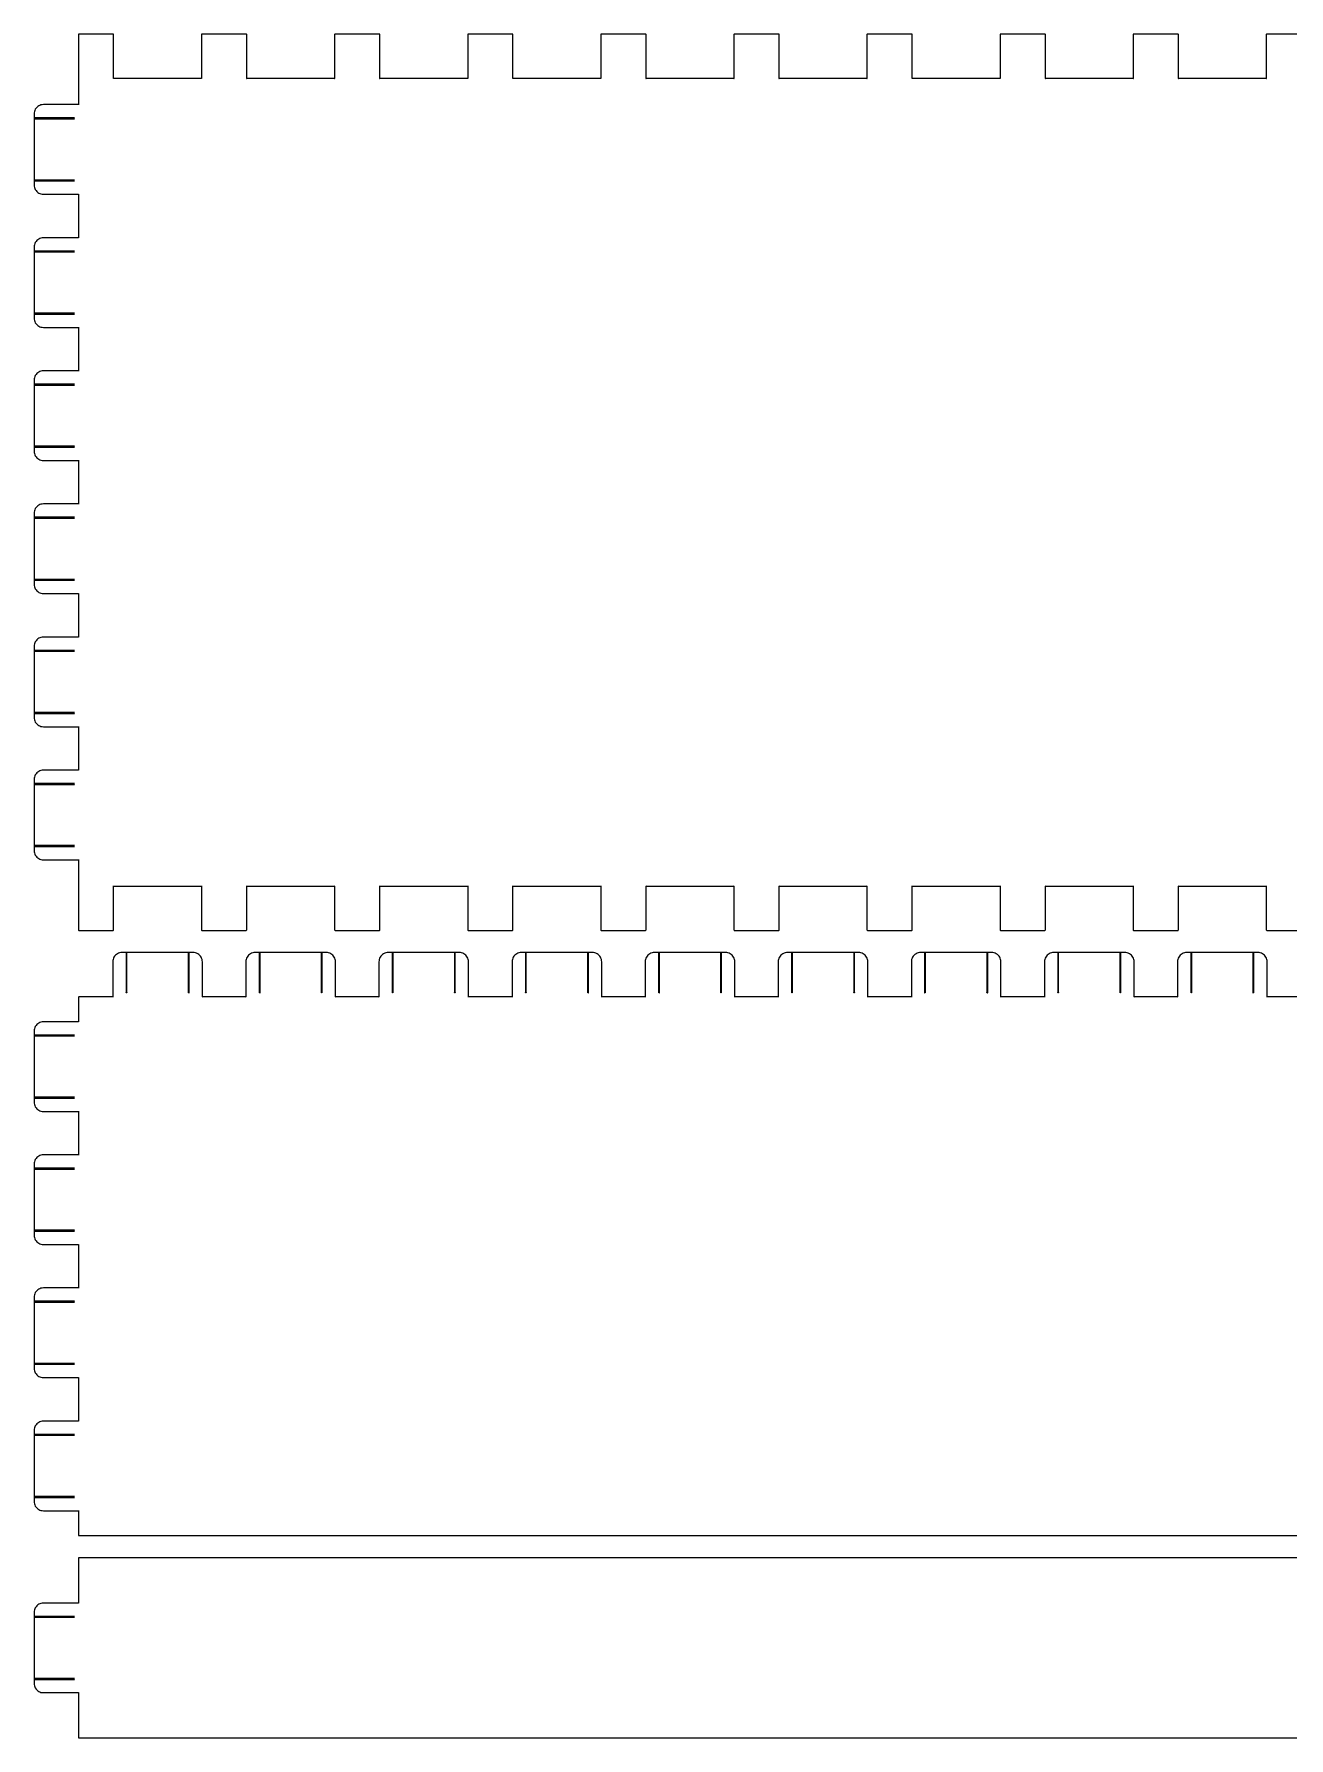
# Model space of a CAD drawing. Extents: x -4034 to 1909, y -3277 to 6509.
# Drawn here: x 10.3 to 290.3, y 1016.4 to 1396.6 of the extents above; entities that cross this region are included whole.
import ezdxf

# ---------------------------------------------------------------- set-up
doc = ezdxf.new("R2010")
doc.units = 0
doc.layers.add('Layer_1', color=7, linetype='CONTINUOUS')

msp = doc.modelspace()

# ---------------------------------------------------------------- linework, layer by layer
at = {"layer": 'Layer_1', "color": 7}
for points in [[(20.2, 1396.468193), (20.2, 1386.567995), (20.2, 1380.81788), (12.38, 1380.81788)], [(27.95, 1396.568195), (20.3, 1396.568195)], [(47.65, 1396.468193), (47.65, 1386.667997), (28.05, 1386.667997), (28.05, 1396.468193)], [(57.65, 1396.568195), (47.75, 1396.568195)], [(77.35, 1396.468193), (77.35, 1386.667997), (57.75, 1386.667997), (57.75, 1396.468193)], [(87.35, 1396.568195), (77.45, 1396.568195)], [(107.05, 1396.468193), (107.05, 1386.667997), (87.45, 1386.667997), (87.45, 1396.468193)], [(117.05, 1396.568195), (107.15, 1396.568195)], [(136.75, 1396.468193), (136.75, 1386.667997), (117.15, 1386.667997), (117.15, 1396.468193)], [(146.75, 1396.568195), (136.85, 1396.568195)], [(166.45, 1396.468193), (166.45, 1386.667997), (146.85, 1386.667997), (146.85, 1396.468193)], [(176.45, 1396.568195), (166.55, 1396.568195)], [(196.15, 1396.468193), (196.15, 1386.667997), (176.55, 1386.667997), (176.55, 1396.468193)], [(206.15, 1396.568195), (196.25, 1396.568195)], [(225.85, 1396.468193), (225.85, 1386.667997), (206.25, 1386.667997), (206.25, 1396.468193)], [(235.85, 1396.568195), (225.95, 1396.568195)], [(255.55, 1396.468193), (255.55, 1386.667997), (235.95, 1386.667997), (235.95, 1396.468193)], [(265.55, 1396.568195), (255.65, 1396.568195)], [(285.25, 1396.468193), (285.25, 1386.667997), (265.65, 1386.667997), (265.65, 1396.468193)], [(295.25, 1396.568195), (285.35, 1396.568195)], [(10.3, 1378.737838), (10.3, 1377.747819)], [(10.3, 1377.747819), (10.3, 1363.887541)], [(19.223, 1377.697818), (19.21, 1377.747819), (19.223, 1377.79782), (19.26, 1377.83382), (19.31, 1377.847821), (10.4, 1377.847821)], [(10.4, 1377.647817), (19.31, 1377.647817), (19.26, 1377.660817)], [(10.3, 1363.887541), (10.3, 1362.897522)], [(19.223, 1363.83754), (19.21, 1363.887541), (19.223, 1363.937542), (19.26, 1363.973543), (19.31, 1363.987543), (10.4, 1363.987543)], [(10.4, 1363.787539), (19.31, 1363.787539), (19.26, 1363.80054)], [(12.38, 1360.81748), (20.2, 1360.81748), (20.2, 1351.117286), (12.38, 1351.117286)], [(10.3, 1349.037244), (10.3, 1348.047225)], [(10.3, 1348.047225), (10.3, 1334.186947)], [(10.4, 1347.947223), (19.31, 1347.947223), (19.26, 1347.960223), (19.223, 1347.997224), (19.21, 1348.047225), (19.223, 1348.097226), (19.26, 1348.133226), (19.31, 1348.147227), (10.4, 1348.147227)], [(10.3, 1334.186947), (10.3, 1333.196928)], [(10.4, 1334.086945), (19.31, 1334.086945), (19.26, 1334.099946), (19.223, 1334.136946), (19.21, 1334.186947), (19.223, 1334.236948), (19.26, 1334.272949), (19.31, 1334.286949), (10.4, 1334.286949)], [(12.38, 1331.116886), (20.2, 1331.116886), (20.2, 1321.416692), (12.38, 1321.416692)], [(10.3, 1319.33665), (10.3, 1318.346631)], [(10.3, 1318.346631), (10.3, 1304.486353)], [(10.4, 1318.246629), (19.31, 1318.246629), (19.26, 1318.259629), (19.223, 1318.29663), (19.21, 1318.346631), (19.223, 1318.396632), (19.26, 1318.432632), (19.31, 1318.446633), (10.4, 1318.446633)], [(10.3, 1304.486353), (10.3, 1303.496334)], [(10.4, 1304.386351), (19.31, 1304.386351), (19.26, 1304.399352), (19.223, 1304.436352), (19.21, 1304.486353), (19.223, 1304.536354), (19.26, 1304.572355), (19.31, 1304.586355), (10.4, 1304.586355)], [(12.38, 1301.416292), (20.2, 1301.416292), (20.2, 1291.716098), (12.38, 1291.716098)], [(10.3, 1289.636056), (10.3, 1288.646037)], [(10.3, 1288.646037), (10.3, 1274.785759)], [(10.4, 1288.546035), (19.31, 1288.546035), (19.26, 1288.559035), (19.223, 1288.596036), (19.21, 1288.646037), (19.223, 1288.696038), (19.26, 1288.732038), (19.31, 1288.746039), (10.4, 1288.746039)], [(10.3, 1274.785759), (10.3, 1273.79574)], [(10.4, 1274.685757), (19.31, 1274.685757), (19.26, 1274.698758), (19.223, 1274.735758), (19.21, 1274.785759), (19.223, 1274.83576), (19.26, 1274.871761), (19.31, 1274.885761), (10.4, 1274.885761)], [(12.38, 1271.715698), (20.2, 1271.715698), (20.2, 1262.015504), (12.38, 1262.015504)], [(10.3, 1259.935462), (10.3, 1258.945443)], [(10.3, 1258.945443), (10.3, 1245.085165)], [(10.4, 1258.845441), (19.31, 1258.845441), (19.26, 1258.858441), (19.223, 1258.895442), (19.21, 1258.945443), (19.223, 1258.995444), (19.26, 1259.031444), (19.31, 1259.045445), (10.4, 1259.045445)], [(10.3, 1245.085165), (10.3, 1244.095146)], [(10.4, 1244.985163), (19.31, 1244.985163), (19.26, 1244.998164), (19.223, 1245.035164), (19.21, 1245.085165), (19.223, 1245.135166), (19.26, 1245.171167), (19.31, 1245.185167), (10.4, 1245.185167)], [(12.38, 1242.015104), (20.2, 1242.015104), (20.2, 1232.31491), (12.38, 1232.31491)], [(10.3, 1230.234868), (10.3, 1229.244849)], [(10.3, 1229.244849), (10.3, 1215.384571)], [(10.4, 1229.144847), (19.31, 1229.144847), (19.26, 1229.157847), (19.223, 1229.194848), (19.21, 1229.244849), (19.223, 1229.29485), (19.26, 1229.33085), (19.31, 1229.344851), (10.4, 1229.344851)], [(10.3, 1215.384571), (10.3, 1214.394552)], [(10.4, 1215.284569), (19.31, 1215.284569), (19.26, 1215.29757), (19.223, 1215.33457), (19.21, 1215.384571), (19.223, 1215.434572), (19.26, 1215.470573), (19.31, 1215.484573), (10.4, 1215.484573)], [(12.38, 1212.31451), (20.2, 1212.31451), (20.2, 1206.564395), (20.2, 1196.664197)], [(28.05, 1196.664197), (28.05, 1206.464393), (47.65, 1206.464393), (47.65, 1196.664197)], [(57.75, 1196.664197), (57.75, 1206.464393), (77.35, 1206.464393), (77.35, 1196.664197)], [(87.45, 1196.664197), (87.45, 1206.464393), (107.05, 1206.464393), (107.05, 1196.664197)], [(117.15, 1196.664197), (117.15, 1206.464393), (136.75, 1206.464393), (136.75, 1196.664197)], [(146.85, 1196.664197), (146.85, 1206.464393), (166.45, 1206.464393), (166.45, 1196.664197)], [(176.55, 1196.664197), (176.55, 1206.464393), (196.15, 1206.464393), (196.15, 1196.664197)], [(206.25, 1196.664197), (206.25, 1206.464393), (225.85, 1206.464393), (225.85, 1196.664197)], [(235.95, 1196.664197), (235.95, 1206.464393), (255.55, 1206.464393), (255.55, 1196.664197)], [(265.65, 1196.664197), (265.65, 1206.464393), (285.25, 1206.464393), (285.25, 1196.664197)], [(20.3, 1196.564195), (27.95, 1196.564195)], [(47.75, 1196.564195), (57.65, 1196.564195)], [(77.45, 1196.564195), (87.35, 1196.564195)], [(107.15, 1196.564195), (117.05, 1196.564195)], [(136.85, 1196.564195), (146.75, 1196.564195)], [(166.55, 1196.564195), (176.45, 1196.564195)], [(196.25, 1196.564195), (206.15, 1196.564195)], [(225.95, 1196.564195), (235.85, 1196.564195)], [(255.65, 1196.564195), (265.55, 1196.564195)], [(285.35, 1196.564195), (295.25, 1196.564195)], [(30.92, 1191.614096), (29.93, 1191.614096)], [(30.82, 1191.514094), (30.82, 1182.603916), (30.833, 1182.653917), (30.87, 1182.689918), (30.92, 1182.703918), (30.97, 1182.689918), (31.007, 1182.653917), (31.02, 1182.603916), (31.02, 1191.514094)], [(44.78, 1191.614096), (30.92, 1191.614096)], [(44.68, 1191.514094), (44.68, 1182.603916), (44.693, 1182.653917), (44.73, 1182.689918), (44.78, 1182.703918), (44.83, 1182.689918), (44.867, 1182.653917), (44.88, 1182.603916), (44.88, 1191.514094)], [(45.77, 1191.614096), (44.78, 1191.614096)], [(60.62, 1191.614096), (59.63, 1191.614096)], [(60.52, 1191.514094), (60.52, 1182.603916), (60.533, 1182.653917), (60.57, 1182.689918), (60.62, 1182.703918), (60.67, 1182.689918), (60.707, 1182.653917), (60.72, 1182.603916), (60.72, 1191.514094)], [(74.48, 1191.614096), (60.62, 1191.614096)], [(74.38, 1191.514094), (74.38, 1182.603916), (74.393, 1182.653917), (74.43, 1182.689918), (74.48, 1182.703918), (74.53, 1182.689918), (74.567, 1182.653917), (74.58, 1182.603916), (74.58, 1191.514094)], [(75.47, 1191.614096), (74.48, 1191.614096)], [(90.32, 1191.614096), (89.33, 1191.614096)], [(90.22, 1191.514094), (90.22, 1182.603916), (90.233, 1182.653917), (90.27, 1182.689918), (90.32, 1182.703918), (90.37, 1182.689918), (90.407, 1182.653917), (90.42, 1182.603916), (90.42, 1191.514094)], [(104.18, 1191.614096), (90.32, 1191.614096)], [(104.08, 1191.514094), (104.08, 1182.603916), (104.093, 1182.653917), (104.13, 1182.689918), (104.18, 1182.703918), (104.23, 1182.689918), (104.267, 1182.653917), (104.28, 1182.603916), (104.28, 1191.514094)], [(105.17, 1191.614096), (104.18, 1191.614096)], [(120.02, 1191.614096), (119.03, 1191.614096)], [(119.92, 1191.514094), (119.92, 1182.603916), (119.933, 1182.653917), (119.97, 1182.689918), (120.02, 1182.703918), (120.07, 1182.689918), (120.107, 1182.653917), (120.12, 1182.603916), (120.12, 1191.514094)], [(133.88, 1191.614096), (120.02, 1191.614096)], [(133.78, 1191.514094), (133.78, 1182.603916), (133.793, 1182.653917), (133.83, 1182.689918), (133.88, 1182.703918), (133.93, 1182.689918), (133.967, 1182.653917), (133.98, 1182.603916), (133.98, 1191.514094)], [(134.87, 1191.614096), (133.88, 1191.614096)], [(149.72, 1191.614096), (148.73, 1191.614096)], [(149.62, 1191.514094), (149.62, 1182.603916), (149.633, 1182.653917), (149.67, 1182.689918), (149.72, 1182.703918), (149.77, 1182.689918), (149.807, 1182.653917), (149.82, 1182.603916), (149.82, 1191.514094)], [(163.58, 1191.614096), (149.72, 1191.614096)], [(163.48, 1191.514094), (163.48, 1182.603916), (163.493, 1182.653917), (163.53, 1182.689918), (163.58, 1182.703918), (163.63, 1182.689918), (163.667, 1182.653917), (163.68, 1182.603916), (163.68, 1191.514094)], [(164.57, 1191.614096), (163.58, 1191.614096)], [(179.42, 1191.614096), (178.43, 1191.614096)], [(179.32, 1191.514094), (179.32, 1182.603916), (179.333, 1182.653917), (179.37, 1182.689918), (179.42, 1182.703918), (179.47, 1182.689918), (179.507, 1182.653917), (179.52, 1182.603916), (179.52, 1191.514094)], [(193.28, 1191.614096), (179.42, 1191.614096)], [(193.18, 1191.514094), (193.18, 1182.603916), (193.193, 1182.653917), (193.23, 1182.689918), (193.28, 1182.703918), (193.33, 1182.689918), (193.367, 1182.653917), (193.38, 1182.603916), (193.38, 1191.514094)], [(194.27, 1191.614096), (193.28, 1191.614096)], [(209.12, 1191.614096), (208.13, 1191.614096)], [(209.02, 1191.514094), (209.02, 1182.603916), (209.033, 1182.653917), (209.07, 1182.689918), (209.12, 1182.703918), (209.17, 1182.689918), (209.207, 1182.653917), (209.22, 1182.603916), (209.22, 1191.514094)], [(222.98, 1191.614096), (209.12, 1191.614096)], [(222.88, 1191.514094), (222.88, 1182.603916), (222.893, 1182.653917), (222.93, 1182.689918), (222.98, 1182.703918), (223.03, 1182.689918), (223.067, 1182.653917), (223.08, 1182.603916), (223.08, 1191.514094)], [(223.97, 1191.614096), (222.98, 1191.614096)], [(238.82, 1191.614096), (237.83, 1191.614096)], [(238.72, 1191.514094), (238.72, 1182.603916), (238.733, 1182.653917), (238.77, 1182.689918), (238.82, 1182.703918), (238.87, 1182.689918), (238.907, 1182.653917), (238.92, 1182.603916), (238.92, 1191.514094)], [(252.68, 1191.614096), (238.82, 1191.614096)], [(252.58, 1191.514094), (252.58, 1182.603916), (252.593, 1182.653917), (252.63, 1182.689918), (252.68, 1182.703918), (252.73, 1182.689918), (252.767, 1182.653917), (252.78, 1182.603916), (252.78, 1191.514094)], [(253.67, 1191.614096), (252.68, 1191.614096)], [(268.52, 1191.614096), (267.53, 1191.614096)], [(268.42, 1191.514094), (268.42, 1182.603916), (268.433, 1182.653917), (268.47, 1182.689918), (268.52, 1182.703918), (268.57, 1182.689918), (268.607, 1182.653917), (268.62, 1182.603916), (268.62, 1191.514094)], [(282.38, 1191.614096), (268.52, 1191.614096)], [(282.28, 1191.514094), (282.28, 1182.603916), (282.293, 1182.653917), (282.33, 1182.689918), (282.38, 1182.703918), (282.43, 1182.689918), (282.467, 1182.653917), (282.48, 1182.603916), (282.48, 1191.514094)], [(283.37, 1191.614096), (282.38, 1191.614096)], [(27.85, 1189.534054), (27.85, 1181.713898), (20.3, 1181.713898)], [(57.55, 1189.534054), (57.55, 1181.713898), (47.85, 1181.713898), (47.85, 1189.534054)], [(87.25, 1189.534054), (87.25, 1181.713898), (77.55, 1181.713898), (77.55, 1189.534054)], [(116.95, 1189.534054), (116.95, 1181.713898), (107.25, 1181.713898), (107.25, 1189.534054)], [(146.65, 1189.534054), (146.65, 1181.713898), (136.95, 1181.713898), (136.95, 1189.534054)], [(176.35, 1189.534054), (176.35, 1181.713898), (166.65, 1181.713898), (166.65, 1189.534054)], [(206.05, 1189.534054), (206.05, 1181.713898), (196.35, 1181.713898), (196.35, 1189.534054)], [(235.75, 1189.534054), (235.75, 1181.713898), (226.05, 1181.713898), (226.05, 1189.534054)], [(265.45, 1189.534054), (265.45, 1181.713898), (255.75, 1181.713898), (255.75, 1189.534054)], [(295.15, 1189.534054), (295.15, 1181.713898), (285.45, 1181.713898), (285.45, 1189.534054)], [(20.2, 1181.613896), (20.2, 1176.163787), (12.38, 1176.163787)], [(10.3, 1174.083745), (10.3, 1173.093726)], [(10.3, 1173.093726), (10.3, 1159.233448)], [(10.4, 1172.993724), (19.31, 1172.993724), (19.26, 1173.006724), (19.223, 1173.043725), (19.21, 1173.093726), (19.223, 1173.143727), (19.26, 1173.179727), (19.31, 1173.193728), (10.4, 1173.193728)], [(10.3, 1159.233448), (10.3, 1158.243429)], [(10.4, 1159.133446), (19.31, 1159.133446), (19.26, 1159.146447), (19.223, 1159.183447), (19.21, 1159.233448), (19.223, 1159.283449), (19.26, 1159.31945), (19.31, 1159.33345), (10.4, 1159.33345)], [(12.38, 1156.163387), (20.2, 1156.163387), (20.2, 1146.463193), (12.38, 1146.463193)], [(10.3, 1144.383151), (10.3, 1143.393132)], [(10.3, 1143.393132), (10.3, 1129.532854)], [(10.4, 1143.29313), (19.31, 1143.29313), (19.26, 1143.30613), (19.223, 1143.343131), (19.21, 1143.393132), (19.223, 1143.443133), (19.26, 1143.479133), (19.31, 1143.493134), (10.4, 1143.493134)], [(10.3, 1129.532854), (10.3, 1128.542835)], [(10.4, 1129.432852), (19.31, 1129.432852), (19.26, 1129.445853), (19.223, 1129.482853), (19.21, 1129.532854), (19.223, 1129.582855), (19.26, 1129.618856), (19.31, 1129.632856), (10.4, 1129.632856)], [(12.38, 1126.462793), (20.2, 1126.462793), (20.2, 1116.762599), (12.38, 1116.762599)], [(10.3, 1114.682557), (10.3, 1113.692538)], [(10.3, 1113.692538), (10.3, 1099.83226)], [(10.4, 1113.592536), (19.31, 1113.592536), (19.26, 1113.605536), (19.223, 1113.642537), (19.21, 1113.692538), (19.223, 1113.742539), (19.26, 1113.778539), (19.31, 1113.79254), (10.4, 1113.79254)], [(10.3, 1099.83226), (10.3, 1098.842241)], [(10.4, 1099.732258), (19.31, 1099.732258), (19.26, 1099.745259), (19.223, 1099.782259), (19.21, 1099.83226), (19.223, 1099.882261), (19.26, 1099.918262), (19.31, 1099.932262), (10.4, 1099.932262)], [(12.38, 1096.762199), (20.2, 1096.762199), (20.2, 1087.062005), (12.38, 1087.062005)], [(10.3, 1084.981963), (10.3, 1083.991944)], [(10.3, 1083.991944), (10.3, 1070.131666)], [(10.4, 1083.891942), (19.31, 1083.891942), (19.26, 1083.904942), (19.223, 1083.941943), (19.21, 1083.991944), (19.223, 1084.041945), (19.26, 1084.077945), (19.31, 1084.091946), (10.4, 1084.091946)], [(10.3, 1070.131666), (10.3, 1069.141647)], [(10.4, 1070.031664), (19.31, 1070.031664), (19.26, 1070.044665), (19.223, 1070.081665), (19.21, 1070.131666), (19.223, 1070.181667), (19.26, 1070.217668), (19.31, 1070.231668), (10.4, 1070.231668)], [(12.38, 1067.061605), (20.2, 1067.061605), (20.2, 1061.611496)], [(20.3, 1061.511494), (560.3, 1061.511494)], [(20.2, 1056.461393), (20.2, 1046.461193), (12.38, 1046.461193)], [(560.3, 1056.561395), (20.3, 1056.561395)], [(10.3, 1044.381151), (10.3, 1043.391132)], [(10.3, 1043.391132), (10.3, 1029.530854)], [(10.4, 1043.29113), (19.31, 1043.29113), (19.26, 1043.30413), (19.223, 1043.341131), (19.21, 1043.391132), (19.223, 1043.441133), (19.26, 1043.477133), (19.31, 1043.491134), (10.4, 1043.491134)], [(10.3, 1029.530854), (10.3, 1028.540835)], [(10.4, 1029.430852), (19.31, 1029.430852), (19.26, 1029.443853), (19.223, 1029.480853), (19.21, 1029.530854), (19.223, 1029.580855), (19.26, 1029.616856), (19.31, 1029.630856), (10.4, 1029.630856)], [(12.38, 1026.460793), (20.2, 1026.460793), (20.2, 1016.460593)], [(20.3, 1016.360591), (560.3, 1016.360591)]]:
    msp.add_lwpolyline(points, dxfattribs=at)
for points in [[(20.3, 1196.564195)], [(20.3, 1061.511494)], [(20.3, 1016.360591)]]:
    msp.add_lwpolyline(points, close=True, dxfattribs=at)
for points in [[(20.3, 1396.568195), (20.245, 1396.568195), (20.2, 1396.523194), (20.2, 1396.468193)], [(28.05, 1396.468193), (28.05, 1396.523194), (28.005, 1396.568195), (27.95, 1396.568195)], [(47.75, 1396.568195), (47.695, 1396.568195), (47.65, 1396.523194), (47.65, 1396.468193)], [(57.75, 1396.468193), (57.75, 1396.523194), (57.705, 1396.568195), (57.65, 1396.568195)], [(77.45, 1396.568195), (77.395, 1396.568195), (77.35, 1396.523194), (77.35, 1396.468193)], [(87.45, 1396.468193), (87.45, 1396.523194), (87.405, 1396.568195), (87.35, 1396.568195)], [(107.15, 1396.568195), (107.095, 1396.568195), (107.05, 1396.523194), (107.05, 1396.468193)], [(117.15, 1396.468193), (117.15, 1396.523194), (117.105, 1396.568195), (117.05, 1396.568195)], [(136.85, 1396.568195), (136.795, 1396.568195), (136.75, 1396.523194), (136.75, 1396.468193)], [(146.85, 1396.468193), (146.85, 1396.523194), (146.805, 1396.568195), (146.75, 1396.568195)], [(166.55, 1396.568195), (166.495, 1396.568195), (166.45, 1396.523194), (166.45, 1396.468193)], [(176.55, 1396.468193), (176.55, 1396.523194), (176.505, 1396.568195), (176.45, 1396.568195)], [(196.25, 1396.568195), (196.195, 1396.568195), (196.15, 1396.523194), (196.15, 1396.468193)], [(206.25, 1396.468193), (206.25, 1396.523194), (206.205, 1396.568195), (206.15, 1396.568195)], [(225.95, 1396.568195), (225.895, 1396.568195), (225.85, 1396.523194), (225.85, 1396.468193)], [(235.95, 1396.468193), (235.95, 1396.523194), (235.905, 1396.568195), (235.85, 1396.568195)], [(255.65, 1396.568195), (255.595, 1396.568195), (255.55, 1396.523194), (255.55, 1396.468193)], [(265.65, 1396.468193), (265.65, 1396.523194), (265.605, 1396.568195), (265.55, 1396.568195)], [(285.35, 1396.568195), (285.295, 1396.568195), (285.25, 1396.523194), (285.25, 1396.468193)], [(28.05, 1386.667997), (27.95, 1386.667997), (28.05, 1386.567995), (28.05, 1386.667997)], [(47.65, 1386.667997), (47.65, 1386.567995), (47.75, 1386.667997), (47.65, 1386.667997)], [(57.75, 1386.667997), (57.65, 1386.667997), (57.75, 1386.567995), (57.75, 1386.667997)], [(77.35, 1386.667997), (77.35, 1386.567995), (77.45, 1386.667997), (77.35, 1386.667997)], [(87.45, 1386.667997), (87.35, 1386.667997), (87.45, 1386.567995), (87.45, 1386.667997)], [(107.05, 1386.667997), (107.05, 1386.567995), (107.15, 1386.667997), (107.05, 1386.667997)], [(117.15, 1386.667997), (117.05, 1386.667997), (117.15, 1386.567995), (117.15, 1386.667997)], [(136.75, 1386.667997), (136.75, 1386.567995), (136.85, 1386.667997), (136.75, 1386.667997)], [(146.85, 1386.667997), (146.75, 1386.667997), (146.85, 1386.567995), (146.85, 1386.667997)], [(166.45, 1386.667997), (166.45, 1386.567995), (166.55, 1386.667997), (166.45, 1386.667997)], [(176.55, 1386.667997), (176.45, 1386.667997), (176.55, 1386.567995), (176.55, 1386.667997)], [(196.15, 1386.667997), (196.15, 1386.567995), (196.25, 1386.667997), (196.15, 1386.667997)], [(206.25, 1386.667997), (206.15, 1386.667997), (206.25, 1386.567995), (206.25, 1386.667997)], [(225.85, 1386.667997), (225.85, 1386.567995), (225.95, 1386.667997), (225.85, 1386.667997)], [(235.95, 1386.667997), (235.85, 1386.667997), (235.95, 1386.567995), (235.95, 1386.667997)], [(255.55, 1386.667997), (255.55, 1386.567995), (255.65, 1386.667997), (255.55, 1386.667997)], [(265.65, 1386.667997), (265.55, 1386.667997), (265.65, 1386.567995), (265.65, 1386.667997)], [(285.25, 1386.667997), (285.25, 1386.567995), (285.35, 1386.667997), (285.25, 1386.667997)], [(11.34, 1380.538875), (11.024, 1380.355871), (10.761, 1380.093866), (10.579, 1379.777859)], [(12.38, 1380.81788), (12.015, 1380.81788), (11.656, 1380.721878), (11.34, 1380.538875)], [(20.2, 1380.81788), (20.2, 1380.717878), (20.3, 1380.81788), (20.2, 1380.81788)], [(10.579, 1379.777859), (10.396, 1379.460853), (10.3, 1379.102846), (10.3, 1378.737838)], [(10.4, 1377.847821), (10.345, 1377.847821), (10.3, 1377.80282), (10.3, 1377.747819)], [(10.3, 1377.747819), (10.3, 1377.691818), (10.345, 1377.647817), (10.4, 1377.647817)], [(19.26, 1377.660817), (19.245, 1377.669817), (19.232, 1377.681817), (19.223, 1377.697818)], [(10.4, 1363.987543), (10.345, 1363.987543), (10.3, 1363.942543), (10.3, 1363.887541)], [(10.3, 1363.887541), (10.3, 1363.83154), (10.345, 1363.787539), (10.4, 1363.787539)], [(10.3, 1362.897522), (10.3, 1362.532514), (10.396, 1362.173507), (10.579, 1361.857501)], [(10.579, 1361.857501), (10.761, 1361.540495), (11.024, 1361.278489), (11.34, 1361.095486)], [(19.26, 1363.80054), (19.245, 1363.80954), (19.232, 1363.82154), (19.223, 1363.83754)], [(11.34, 1361.095486), (11.656, 1360.913482), (12.015, 1360.81748), (12.38, 1360.81748)], [(20.2, 1360.81748), (20.3, 1360.81748), (20.2, 1360.917482), (20.2, 1360.81748)], [(10.579, 1350.077265), (10.396, 1349.760259), (10.3, 1349.402252), (10.3, 1349.037244)], [(11.34, 1350.838281), (11.024, 1350.655277), (10.761, 1350.393272), (10.579, 1350.077265)], [(12.38, 1351.117286), (12.015, 1351.117286), (11.656, 1351.021284), (11.34, 1350.838281)], [(20.2, 1351.117286), (20.2, 1351.017284), (20.3, 1351.117286), (20.2, 1351.117286)], [(10.4, 1348.147227), (10.345, 1348.147227), (10.3, 1348.102226), (10.3, 1348.047225)], [(10.3, 1348.047225), (10.3, 1347.991224), (10.345, 1347.947223), (10.4, 1347.947223)], [(10.4, 1334.286949), (10.345, 1334.286949), (10.3, 1334.241949), (10.3, 1334.186947)], [(10.3, 1334.186947), (10.3, 1334.130946), (10.345, 1334.086945), (10.4, 1334.086945)], [(10.3, 1333.196928), (10.3, 1332.83192), (10.396, 1332.472913), (10.579, 1332.156907)], [(10.579, 1332.156907), (10.761, 1331.839901), (11.024, 1331.577895), (11.34, 1331.394892)], [(11.34, 1331.394892), (11.656, 1331.212888), (12.015, 1331.116886), (12.38, 1331.116886)], [(20.2, 1331.116886), (20.3, 1331.116886), (20.2, 1331.216888), (20.2, 1331.116886)], [(10.579, 1320.376671), (10.396, 1320.059665), (10.3, 1319.701658), (10.3, 1319.33665)], [(11.34, 1321.137687), (11.024, 1320.954683), (10.761, 1320.692678), (10.579, 1320.376671)], [(12.38, 1321.416692), (12.015, 1321.416692), (11.656, 1321.32069), (11.34, 1321.137687)], [(20.2, 1321.416692), (20.2, 1321.31669), (20.3, 1321.416692), (20.2, 1321.416692)], [(10.4, 1318.446633), (10.345, 1318.446633), (10.3, 1318.401632), (10.3, 1318.346631)], [(10.3, 1318.346631), (10.3, 1318.29063), (10.345, 1318.246629), (10.4, 1318.246629)], [(10.4, 1304.586355), (10.345, 1304.586355), (10.3, 1304.541355), (10.3, 1304.486353)], [(10.3, 1304.486353), (10.3, 1304.430352), (10.345, 1304.386351), (10.4, 1304.386351)], [(10.3, 1303.496334), (10.3, 1303.131326), (10.396, 1302.772319), (10.579, 1302.456313)], [(10.579, 1302.456313), (10.761, 1302.139307), (11.024, 1301.877301), (11.34, 1301.694298)], [(11.34, 1301.694298), (11.656, 1301.512294), (12.015, 1301.416292), (12.38, 1301.416292)], [(20.2, 1301.416292), (20.3, 1301.416292), (20.2, 1301.516294), (20.2, 1301.416292)], [(10.579, 1290.676077), (10.396, 1290.359071), (10.3, 1290.001064), (10.3, 1289.636056)], [(11.34, 1291.437093), (11.024, 1291.254089), (10.761, 1290.992084), (10.579, 1290.676077)], [(12.38, 1291.716098), (12.015, 1291.716098), (11.656, 1291.620096), (11.34, 1291.437093)], [(20.2, 1291.716098), (20.2, 1291.616096), (20.3, 1291.716098), (20.2, 1291.716098)], [(10.4, 1288.746039), (10.345, 1288.746039), (10.3, 1288.701038), (10.3, 1288.646037)], [(10.3, 1288.646037), (10.3, 1288.590036), (10.345, 1288.546035), (10.4, 1288.546035)], [(10.4, 1274.885761), (10.345, 1274.885761), (10.3, 1274.840761), (10.3, 1274.785759)], [(10.3, 1274.785759), (10.3, 1274.729758), (10.345, 1274.685757), (10.4, 1274.685757)], [(10.3, 1273.79574), (10.3, 1273.430732), (10.396, 1273.071725), (10.579, 1272.755719)], [(10.579, 1272.755719), (10.761, 1272.438713), (11.024, 1272.176707), (11.34, 1271.993704)], [(11.34, 1271.993704), (11.656, 1271.8117), (12.015, 1271.715698), (12.38, 1271.715698)], [(20.2, 1271.715698), (20.3, 1271.715698), (20.2, 1271.8157), (20.2, 1271.715698)], [(10.579, 1260.975483), (10.396, 1260.658477), (10.3, 1260.30047), (10.3, 1259.935462)], [(10.4, 1259.045445), (10.345, 1259.045445), (10.3, 1259.000444), (10.3, 1258.945443)], [(10.3, 1258.945443), (10.3, 1258.889442), (10.345, 1258.845441), (10.4, 1258.845441)], [(11.34, 1261.736498), (11.024, 1261.553495), (10.761, 1261.29149), (10.579, 1260.975483)], [(12.38, 1262.015504), (12.015, 1262.015504), (11.656, 1261.919502), (11.34, 1261.736498)], [(20.2, 1262.015504), (20.2, 1261.915502), (20.3, 1262.015504), (20.2, 1262.015504)], [(10.4, 1245.185167), (10.345, 1245.185167), (10.3, 1245.140167), (10.3, 1245.085165)], [(10.3, 1245.085165), (10.3, 1245.029164), (10.345, 1244.985163), (10.4, 1244.985163)], [(10.3, 1244.095146), (10.3, 1243.730138), (10.396, 1243.371131), (10.579, 1243.055125)], [(10.579, 1243.055125), (10.761, 1242.738119), (11.024, 1242.476113), (11.34, 1242.29311)], [(11.34, 1242.29311), (11.656, 1242.111106), (12.015, 1242.015104), (12.38, 1242.015104)], [(20.2, 1242.015104), (20.3, 1242.015104), (20.2, 1242.115106), (20.2, 1242.015104)], [(11.34, 1232.035905), (11.024, 1231.852901), (10.761, 1231.590896), (10.579, 1231.274889)], [(12.38, 1232.31491), (12.015, 1232.31491), (11.656, 1232.218908), (11.34, 1232.035905)], [(20.2, 1232.31491), (20.2, 1232.214908), (20.3, 1232.31491), (20.2, 1232.31491)], [(10.579, 1231.274889), (10.396, 1230.957883), (10.3, 1230.599876), (10.3, 1230.234868)], [(10.4, 1229.344851), (10.345, 1229.344851), (10.3, 1229.29985), (10.3, 1229.244849)], [(10.3, 1229.244849), (10.3, 1229.188848), (10.345, 1229.144847), (10.4, 1229.144847)], [(10.4, 1215.484573), (10.345, 1215.484573), (10.3, 1215.439573), (10.3, 1215.384571)], [(10.3, 1215.384571), (10.3, 1215.32857), (10.345, 1215.284569), (10.4, 1215.284569)], [(10.3, 1214.394552), (10.3, 1214.029544), (10.396, 1213.670537), (10.579, 1213.354531)], [(10.579, 1213.354531), (10.761, 1213.037525), (11.024, 1212.775519), (11.34, 1212.592516)], [(11.34, 1212.592516), (11.656, 1212.410512), (12.015, 1212.31451), (12.38, 1212.31451)], [(20.2, 1212.31451), (20.3, 1212.31451), (20.2, 1212.414512), (20.2, 1212.31451)], [(28.05, 1206.464393), (28.05, 1206.564395), (27.95, 1206.464393), (28.05, 1206.464393)], [(47.65, 1206.464393), (47.75, 1206.464393), (47.65, 1206.564395), (47.65, 1206.464393)], [(57.75, 1206.464393), (57.75, 1206.564395), (57.65, 1206.464393), (57.75, 1206.464393)], [(77.35, 1206.464393), (77.45, 1206.464393), (77.35, 1206.564395), (77.35, 1206.464393)], [(87.45, 1206.464393), (87.45, 1206.564395), (87.35, 1206.464393), (87.45, 1206.464393)], [(107.05, 1206.464393), (107.15, 1206.464393), (107.05, 1206.564395), (107.05, 1206.464393)], [(117.15, 1206.464393), (117.15, 1206.564395), (117.05, 1206.464393), (117.15, 1206.464393)], [(136.75, 1206.464393), (136.85, 1206.464393), (136.75, 1206.564395), (136.75, 1206.464393)], [(146.85, 1206.464393), (146.85, 1206.564395), (146.75, 1206.464393), (146.85, 1206.464393)], [(166.45, 1206.464393), (166.55, 1206.464393), (166.45, 1206.564395), (166.45, 1206.464393)], [(176.55, 1206.464393), (176.55, 1206.564395), (176.45, 1206.464393), (176.55, 1206.464393)], [(196.15, 1206.464393), (196.25, 1206.464393), (196.15, 1206.564395), (196.15, 1206.464393)], [(206.25, 1206.464393), (206.25, 1206.564395), (206.15, 1206.464393), (206.25, 1206.464393)], [(225.85, 1206.464393), (225.95, 1206.464393), (225.85, 1206.564395), (225.85, 1206.464393)], [(235.95, 1206.464393), (235.95, 1206.564395), (235.85, 1206.464393), (235.95, 1206.464393)], [(255.55, 1206.464393), (255.65, 1206.464393), (255.55, 1206.564395), (255.55, 1206.464393)], [(265.65, 1206.464393), (265.65, 1206.564395), (265.55, 1206.464393), (265.65, 1206.464393)], [(285.25, 1206.464393), (285.35, 1206.464393), (285.25, 1206.564395), (285.25, 1206.464393)], [(20.2, 1196.664197), (20.2, 1196.608196), (20.245, 1196.564195), (20.3, 1196.564195)], [(27.95, 1196.564195), (28.005, 1196.564195), (28.05, 1196.608196), (28.05, 1196.664197)], [(47.65, 1196.664197), (47.65, 1196.608196), (47.695, 1196.564195), (47.75, 1196.564195)], [(57.65, 1196.564195), (57.705, 1196.564195), (57.75, 1196.608196), (57.75, 1196.664197)], [(77.35, 1196.664197), (77.35, 1196.608196), (77.395, 1196.564195), (77.45, 1196.564195)], [(87.35, 1196.564195), (87.405, 1196.564195), (87.45, 1196.608196), (87.45, 1196.664197)], [(107.05, 1196.664197), (107.05, 1196.608196), (107.095, 1196.564195), (107.15, 1196.564195)], [(117.05, 1196.564195), (117.105, 1196.564195), (117.15, 1196.608196), (117.15, 1196.664197)], [(136.75, 1196.664197), (136.75, 1196.608196), (136.795, 1196.564195), (136.85, 1196.564195)], [(146.75, 1196.564195), (146.805, 1196.564195), (146.85, 1196.608196), (146.85, 1196.664197)], [(166.45, 1196.664197), (166.45, 1196.608196), (166.495, 1196.564195), (166.55, 1196.564195)], [(176.45, 1196.564195), (176.505, 1196.564195), (176.55, 1196.608196), (176.55, 1196.664197)], [(196.15, 1196.664197), (196.15, 1196.608196), (196.195, 1196.564195), (196.25, 1196.564195)], [(206.15, 1196.564195), (206.205, 1196.564195), (206.25, 1196.608196), (206.25, 1196.664197)], [(225.85, 1196.664197), (225.85, 1196.608196), (225.895, 1196.564195), (225.95, 1196.564195)], [(235.85, 1196.564195), (235.905, 1196.564195), (235.95, 1196.608196), (235.95, 1196.664197)], [(255.55, 1196.664197), (255.55, 1196.608196), (255.595, 1196.564195), (255.65, 1196.564195)], [(265.55, 1196.564195), (265.605, 1196.564195), (265.65, 1196.608196), (265.65, 1196.664197)], [(285.25, 1196.664197), (285.25, 1196.608196), (285.295, 1196.564195), (285.35, 1196.564195)], [(28.129, 1190.574075), (27.946, 1190.257069), (27.85, 1189.899062), (27.85, 1189.534054)], [(28.89, 1191.335091), (28.574, 1191.152087), (28.311, 1190.890082), (28.129, 1190.574075)], [(29.93, 1191.614096), (29.565, 1191.614096), (29.206, 1191.518094), (28.89, 1191.335091)], [(30.92, 1191.614096), (30.865, 1191.614096), (30.82, 1191.569095), (30.82, 1191.514094)], [(31.02, 1191.514094), (31.02, 1191.569095), (30.975, 1191.614096), (30.92, 1191.614096)], [(44.78, 1191.614096), (44.725, 1191.614096), (44.68, 1191.569095), (44.68, 1191.514094)], [(44.88, 1191.514094), (44.88, 1191.569095), (44.835, 1191.614096), (44.78, 1191.614096)], [(46.81, 1191.335091), (46.494, 1191.518094), (46.135, 1191.614096), (45.77, 1191.614096)], [(47.571, 1190.574075), (47.389, 1190.890082), (47.126, 1191.152087), (46.81, 1191.335091)], [(47.85, 1189.534054), (47.85, 1189.899062), (47.754, 1190.257069), (47.571, 1190.574075)], [(57.829, 1190.574075), (57.646, 1190.257069), (57.55, 1189.899062), (57.55, 1189.534054)], [(58.59, 1191.335091), (58.274, 1191.152087), (58.011, 1190.890082), (57.829, 1190.574075)], [(59.63, 1191.614096), (59.265, 1191.614096), (58.906, 1191.518094), (58.59, 1191.335091)], [(60.62, 1191.614096), (60.565, 1191.614096), (60.52, 1191.569095), (60.52, 1191.514094)], [(60.72, 1191.514094), (60.72, 1191.569095), (60.675, 1191.614096), (60.62, 1191.614096)], [(74.48, 1191.614096), (74.425, 1191.614096), (74.38, 1191.569095), (74.38, 1191.514094)], [(74.58, 1191.514094), (74.58, 1191.569095), (74.535, 1191.614096), (74.48, 1191.614096)], [(76.51, 1191.335091), (76.194, 1191.518094), (75.835, 1191.614096), (75.47, 1191.614096)], [(77.271, 1190.574075), (77.089, 1190.890082), (76.826, 1191.152087), (76.51, 1191.335091)], [(77.55, 1189.534054), (77.55, 1189.899062), (77.454, 1190.257069), (77.271, 1190.574075)], [(87.529, 1190.574075), (87.346, 1190.257069), (87.25, 1189.899062), (87.25, 1189.534054)], [(88.29, 1191.335091), (87.974, 1191.152087), (87.711, 1190.890082), (87.529, 1190.574075)], [(89.33, 1191.614096), (88.965, 1191.614096), (88.606, 1191.518094), (88.29, 1191.335091)], [(90.32, 1191.614096), (90.265, 1191.614096), (90.22, 1191.569095), (90.22, 1191.514094)], [(90.42, 1191.514094), (90.42, 1191.569095), (90.375, 1191.614096), (90.32, 1191.614096)], [(104.18, 1191.614096), (104.125, 1191.614096), (104.08, 1191.569095), (104.08, 1191.514094)], [(104.28, 1191.514094), (104.28, 1191.569095), (104.235, 1191.614096), (104.18, 1191.614096)], [(106.21, 1191.335091), (105.894, 1191.518094), (105.535, 1191.614096), (105.17, 1191.614096)], [(106.971, 1190.574075), (106.789, 1190.890082), (106.526, 1191.152087), (106.21, 1191.335091)], [(107.25, 1189.534054), (107.25, 1189.899062), (107.154, 1190.257069), (106.971, 1190.574075)], [(117.229, 1190.574075), (117.046, 1190.257069), (116.95, 1189.899062), (116.95, 1189.534054)], [(117.99, 1191.335091), (117.674, 1191.152087), (117.411, 1190.890082), (117.229, 1190.574075)], [(119.03, 1191.614096), (118.665, 1191.614096), (118.306, 1191.518094), (117.99, 1191.335091)], [(120.02, 1191.614096), (119.965, 1191.614096), (119.92, 1191.569095), (119.92, 1191.514094)], [(120.12, 1191.514094), (120.12, 1191.569095), (120.075, 1191.614096), (120.02, 1191.614096)], [(133.88, 1191.614096), (133.825, 1191.614096), (133.78, 1191.569095), (133.78, 1191.514094)], [(133.98, 1191.514094), (133.98, 1191.569095), (133.935, 1191.614096), (133.88, 1191.614096)], [(135.91, 1191.335091), (135.594, 1191.518094), (135.235, 1191.614096), (134.87, 1191.614096)], [(136.671, 1190.574075), (136.489, 1190.890082), (136.226, 1191.152087), (135.91, 1191.335091)], [(136.95, 1189.534054), (136.95, 1189.899062), (136.854, 1190.257069), (136.671, 1190.574075)], [(146.929, 1190.574075), (146.746, 1190.257069), (146.65, 1189.899062), (146.65, 1189.534054)], [(147.69, 1191.335091), (147.374, 1191.152087), (147.111, 1190.890082), (146.929, 1190.574075)], [(148.73, 1191.614096), (148.365, 1191.614096), (148.006, 1191.518094), (147.69, 1191.335091)], [(149.72, 1191.614096), (149.665, 1191.614096), (149.62, 1191.569095), (149.62, 1191.514094)], [(149.82, 1191.514094), (149.82, 1191.569095), (149.775, 1191.614096), (149.72, 1191.614096)], [(163.58, 1191.614096), (163.525, 1191.614096), (163.48, 1191.569095), (163.48, 1191.514094)], [(163.68, 1191.514094), (163.68, 1191.569095), (163.635, 1191.614096), (163.58, 1191.614096)], [(165.61, 1191.335091), (165.294, 1191.518094), (164.935, 1191.614096), (164.57, 1191.614096)], [(166.371, 1190.574075), (166.189, 1190.890082), (165.926, 1191.152087), (165.61, 1191.335091)], [(166.65, 1189.534054), (166.65, 1189.899062), (166.554, 1190.257069), (166.371, 1190.574075)], [(176.629, 1190.574075), (176.446, 1190.257069), (176.35, 1189.899062), (176.35, 1189.534054)], [(177.39, 1191.335091), (177.074, 1191.152087), (176.811, 1190.890082), (176.629, 1190.574075)], [(178.43, 1191.614096), (178.065, 1191.614096), (177.706, 1191.518094), (177.39, 1191.335091)], [(179.42, 1191.614096), (179.365, 1191.614096), (179.32, 1191.569095), (179.32, 1191.514094)], [(179.52, 1191.514094), (179.52, 1191.569095), (179.475, 1191.614096), (179.42, 1191.614096)], [(193.28, 1191.614096), (193.225, 1191.614096), (193.18, 1191.569095), (193.18, 1191.514094)], [(193.38, 1191.514094), (193.38, 1191.569095), (193.335, 1191.614096), (193.28, 1191.614096)], [(195.31, 1191.335091), (194.994, 1191.518094), (194.635, 1191.614096), (194.27, 1191.614096)], [(196.071, 1190.574075), (195.889, 1190.890082), (195.626, 1191.152087), (195.31, 1191.335091)], [(196.35, 1189.534054), (196.35, 1189.899062), (196.254, 1190.257069), (196.071, 1190.574075)], [(206.329, 1190.574075), (206.146, 1190.257069), (206.05, 1189.899062), (206.05, 1189.534054)], [(207.09, 1191.335091), (206.774, 1191.152087), (206.511, 1190.890082), (206.329, 1190.574075)], [(208.13, 1191.614096), (207.765, 1191.614096), (207.406, 1191.518094), (207.09, 1191.335091)], [(209.12, 1191.614096), (209.065, 1191.614096), (209.02, 1191.569095), (209.02, 1191.514094)], [(209.22, 1191.514094), (209.22, 1191.569095), (209.175, 1191.614096), (209.12, 1191.614096)], [(222.98, 1191.614096), (222.925, 1191.614096), (222.88, 1191.569095), (222.88, 1191.514094)], [(223.08, 1191.514094), (223.08, 1191.569095), (223.035, 1191.614096), (222.98, 1191.614096)], [(225.01, 1191.335091), (224.694, 1191.518094), (224.335, 1191.614096), (223.97, 1191.614096)], [(225.771, 1190.574075), (225.589, 1190.890082), (225.326, 1191.152087), (225.01, 1191.335091)], [(226.05, 1189.534054), (226.05, 1189.899062), (225.954, 1190.257069), (225.771, 1190.574075)], [(236.029, 1190.574075), (235.846, 1190.257069), (235.75, 1189.899062), (235.75, 1189.534054)], [(236.79, 1191.335091), (236.474, 1191.152087), (236.211, 1190.890082), (236.029, 1190.574075)], [(237.83, 1191.614096), (237.465, 1191.614096), (237.106, 1191.518094), (236.79, 1191.335091)], [(238.82, 1191.614096), (238.765, 1191.614096), (238.72, 1191.569095), (238.72, 1191.514094)], [(238.92, 1191.514094), (238.92, 1191.569095), (238.875, 1191.614096), (238.82, 1191.614096)], [(252.68, 1191.614096), (252.625, 1191.614096), (252.58, 1191.569095), (252.58, 1191.514094)], [(252.78, 1191.514094), (252.78, 1191.569095), (252.735, 1191.614096), (252.68, 1191.614096)], [(254.71, 1191.335091), (254.394, 1191.518094), (254.035, 1191.614096), (253.67, 1191.614096)], [(255.471, 1190.574075), (255.289, 1190.890082), (255.026, 1191.152087), (254.71, 1191.335091)], [(255.75, 1189.534054), (255.75, 1189.899062), (255.654, 1190.257069), (255.471, 1190.574075)], [(265.729, 1190.574075), (265.546, 1190.257069), (265.45, 1189.899062), (265.45, 1189.534054)], [(266.49, 1191.335091), (266.174, 1191.152087), (265.911, 1190.890082), (265.729, 1190.574075)], [(267.53, 1191.614096), (267.165, 1191.614096), (266.806, 1191.518094), (266.49, 1191.335091)], [(268.52, 1191.614096), (268.465, 1191.614096), (268.42, 1191.569095), (268.42, 1191.514094)], [(268.62, 1191.514094), (268.62, 1191.569095), (268.575, 1191.614096), (268.52, 1191.614096)], [(282.38, 1191.614096), (282.325, 1191.614096), (282.28, 1191.569095), (282.28, 1191.514094)], [(282.48, 1191.514094), (282.48, 1191.569095), (282.435, 1191.614096), (282.38, 1191.614096)], [(284.41, 1191.335091), (284.094, 1191.518094), (283.735, 1191.614096), (283.37, 1191.614096)], [(285.171, 1190.574075), (284.989, 1190.890082), (284.726, 1191.152087), (284.41, 1191.335091)], [(285.45, 1189.534054), (285.45, 1189.899062), (285.354, 1190.257069), (285.171, 1190.574075)], [(20.3, 1181.713898), (20.245, 1181.713898), (20.2, 1181.668897), (20.2, 1181.613896)], [(27.85, 1181.713898), (27.85, 1181.613896), (27.95, 1181.713898), (27.85, 1181.713898)], [(47.85, 1181.713898), (47.75, 1181.713898), (47.85, 1181.613896), (47.85, 1181.713898)], [(57.55, 1181.713898), (57.55, 1181.613896), (57.65, 1181.713898), (57.55, 1181.713898)], [(77.55, 1181.713898), (77.45, 1181.713898), (77.55, 1181.613896), (77.55, 1181.713898)], [(87.25, 1181.713898), (87.25, 1181.613896), (87.35, 1181.713898), (87.25, 1181.713898)], [(107.25, 1181.713898), (107.15, 1181.713898), (107.25, 1181.613896), (107.25, 1181.713898)], [(116.95, 1181.713898), (116.95, 1181.613896), (117.05, 1181.713898), (116.95, 1181.713898)], [(136.95, 1181.713898), (136.85, 1181.713898), (136.95, 1181.613896), (136.95, 1181.713898)], [(146.65, 1181.713898), (146.65, 1181.613896), (146.75, 1181.713898), (146.65, 1181.713898)], [(166.65, 1181.713898), (166.55, 1181.713898), (166.65, 1181.613896), (166.65, 1181.713898)], [(176.35, 1181.713898), (176.35, 1181.613896), (176.45, 1181.713898), (176.35, 1181.713898)], [(196.35, 1181.713898), (196.25, 1181.713898), (196.35, 1181.613896), (196.35, 1181.713898)], [(206.05, 1181.713898), (206.05, 1181.613896), (206.15, 1181.713898), (206.05, 1181.713898)], [(226.05, 1181.713898), (225.95, 1181.713898), (226.05, 1181.613896), (226.05, 1181.713898)], [(235.75, 1181.713898), (235.75, 1181.613896), (235.85, 1181.713898), (235.75, 1181.713898)], [(255.75, 1181.713898), (255.65, 1181.713898), (255.75, 1181.613896), (255.75, 1181.713898)], [(265.45, 1181.713898), (265.45, 1181.613896), (265.55, 1181.713898), (265.45, 1181.713898)], [(285.45, 1181.713898), (285.35, 1181.713898), (285.45, 1181.613896), (285.45, 1181.713898)], [(10.579, 1175.123766), (10.396, 1174.80676), (10.3, 1174.448753), (10.3, 1174.083745)], [(11.34, 1175.884782), (11.024, 1175.701778), (10.761, 1175.439773), (10.579, 1175.123766)], [(12.38, 1176.163787), (12.015, 1176.163787), (11.656, 1176.067785), (11.34, 1175.884782)], [(20.2, 1176.163787), (20.2, 1176.063785), (20.3, 1176.163787), (20.2, 1176.163787)], [(10.4, 1173.193728), (10.345, 1173.193728), (10.3, 1173.148727), (10.3, 1173.093726)], [(10.3, 1173.093726), (10.3, 1173.037725), (10.345, 1172.993724), (10.4, 1172.993724)], [(10.4, 1159.33345), (10.345, 1159.33345), (10.3, 1159.28845), (10.3, 1159.233448)], [(10.3, 1159.233448), (10.3, 1159.177447), (10.345, 1159.133446), (10.4, 1159.133446)], [(10.3, 1158.243429), (10.3, 1157.878421), (10.396, 1157.519414), (10.579, 1157.203408)], [(10.579, 1157.203408), (10.761, 1156.886402), (11.024, 1156.624396), (11.34, 1156.441393)], [(11.34, 1156.441393), (11.656, 1156.259389), (12.015, 1156.163387), (12.38, 1156.163387)], [(20.2, 1156.163387), (20.3, 1156.163387), (20.2, 1156.263389), (20.2, 1156.163387)], [(10.579, 1145.423172), (10.396, 1145.106166), (10.3, 1144.748159), (10.3, 1144.383151)], [(11.34, 1146.184188), (11.024, 1146.001184), (10.761, 1145.739179), (10.579, 1145.423172)], [(12.38, 1146.463193), (12.015, 1146.463193), (11.656, 1146.367191), (11.34, 1146.184188)], [(20.2, 1146.463193), (20.2, 1146.363191), (20.3, 1146.463193), (20.2, 1146.463193)], [(10.4, 1143.493134), (10.345, 1143.493134), (10.3, 1143.448133), (10.3, 1143.393132)], [(10.3, 1143.393132), (10.3, 1143.337131), (10.345, 1143.29313), (10.4, 1143.29313)], [(10.4, 1129.632856), (10.345, 1129.632856), (10.3, 1129.587856), (10.3, 1129.532854)], [(10.3, 1129.532854), (10.3, 1129.476853), (10.345, 1129.432852), (10.4, 1129.432852)], [(10.3, 1128.542835), (10.3, 1128.177827), (10.396, 1127.81882), (10.579, 1127.502814)], [(10.579, 1127.502814), (10.761, 1127.185808), (11.024, 1126.923802), (11.34, 1126.740799)], [(11.34, 1126.740799), (11.656, 1126.558795), (12.015, 1126.462793), (12.38, 1126.462793)], [(20.2, 1126.462793), (20.3, 1126.462793), (20.2, 1126.562795), (20.2, 1126.462793)], [(10.579, 1115.722578), (10.396, 1115.405572), (10.3, 1115.047565), (10.3, 1114.682557)], [(11.34, 1116.483594), (11.024, 1116.30059), (10.761, 1116.038585), (10.579, 1115.722578)], [(12.38, 1116.762599), (12.015, 1116.762599), (11.656, 1116.666597), (11.34, 1116.483594)], [(20.2, 1116.762599), (20.2, 1116.662597), (20.3, 1116.762599), (20.2, 1116.762599)], [(10.4, 1113.79254), (10.345, 1113.79254), (10.3, 1113.747539), (10.3, 1113.692538)], [(10.3, 1113.692538), (10.3, 1113.636537), (10.345, 1113.592536), (10.4, 1113.592536)], [(10.4, 1099.932262), (10.345, 1099.932262), (10.3, 1099.887262), (10.3, 1099.83226)], [(10.3, 1099.83226), (10.3, 1099.776259), (10.345, 1099.732258), (10.4, 1099.732258)], [(10.3, 1098.842241), (10.3, 1098.477233), (10.396, 1098.118226), (10.579, 1097.80222)], [(10.579, 1097.80222), (10.761, 1097.485214), (11.024, 1097.223208), (11.34, 1097.040205)], [(11.34, 1097.040205), (11.656, 1096.858201), (12.015, 1096.762199), (12.38, 1096.762199)], [(20.2, 1096.762199), (20.3, 1096.762199), (20.2, 1096.862201), (20.2, 1096.762199)], [(10.579, 1086.021984), (10.396, 1085.704978), (10.3, 1085.346971), (10.3, 1084.981963)], [(10.4, 1084.091946), (10.345, 1084.091946), (10.3, 1084.046945), (10.3, 1083.991944)], [(10.3, 1083.991944), (10.3, 1083.935943), (10.345, 1083.891942), (10.4, 1083.891942)], [(11.34, 1086.783), (11.024, 1086.599996), (10.761, 1086.337991), (10.579, 1086.021984)], [(12.38, 1087.062005), (12.015, 1087.062005), (11.656, 1086.966003), (11.34, 1086.783)], [(20.2, 1087.062005), (20.2, 1086.962003), (20.3, 1087.062005), (20.2, 1087.062005)], [(10.4, 1070.231668), (10.345, 1070.231668), (10.3, 1070.186668), (10.3, 1070.131666)], [(10.3, 1070.131666), (10.3, 1070.075665), (10.345, 1070.031664), (10.4, 1070.031664)], [(10.3, 1069.141647), (10.3, 1068.776639), (10.396, 1068.417632), (10.579, 1068.101626)], [(10.579, 1068.101626), (10.761, 1067.78462), (11.024, 1067.522614), (11.34, 1067.339611)], [(11.34, 1067.339611), (11.656, 1067.157607), (12.015, 1067.061605), (12.38, 1067.061605)], [(20.2, 1067.061605), (20.3, 1067.061605), (20.2, 1067.161607), (20.2, 1067.061605)], [(20.2, 1061.611496), (20.2, 1061.555495), (20.245, 1061.511494), (20.3, 1061.511494)], [(20.3, 1056.561395), (20.245, 1056.561395), (20.2, 1056.516394), (20.2, 1056.461393)], [(11.34, 1046.182188), (11.024, 1045.999184), (10.761, 1045.737179), (10.579, 1045.421172)], [(12.38, 1046.461193), (12.015, 1046.461193), (11.656, 1046.365191), (11.34, 1046.182188)], [(20.2, 1046.461193), (20.2, 1046.361191), (20.3, 1046.461193), (20.2, 1046.461193)], [(10.579, 1045.421172), (10.396, 1045.104166), (10.3, 1044.746159), (10.3, 1044.381151)], [(10.4, 1043.491134), (10.345, 1043.491134), (10.3, 1043.446133), (10.3, 1043.391132)], [(10.3, 1043.391132), (10.3, 1043.335131), (10.345, 1043.29113), (10.4, 1043.29113)], [(10.4, 1029.630856), (10.345, 1029.630856), (10.3, 1029.585856), (10.3, 1029.530854)], [(10.3, 1029.530854), (10.3, 1029.474853), (10.345, 1029.430852), (10.4, 1029.430852)], [(10.3, 1028.540835), (10.3, 1028.175827), (10.396, 1027.81682), (10.579, 1027.500814)], [(10.579, 1027.500814), (10.761, 1027.183808), (11.024, 1026.921802), (11.34, 1026.738799)], [(11.34, 1026.738799), (11.656, 1026.556795), (12.015, 1026.460793), (12.38, 1026.460793)], [(20.2, 1026.460793), (20.3, 1026.460793), (20.2, 1026.560795), (20.2, 1026.460793)], [(20.2, 1016.460593), (20.2, 1016.404592), (20.245, 1016.360591), (20.3, 1016.360591)]]:
    msp.add_open_spline(points, degree=3, dxfattribs=at)

doc.saveas('drawing.dxf')
